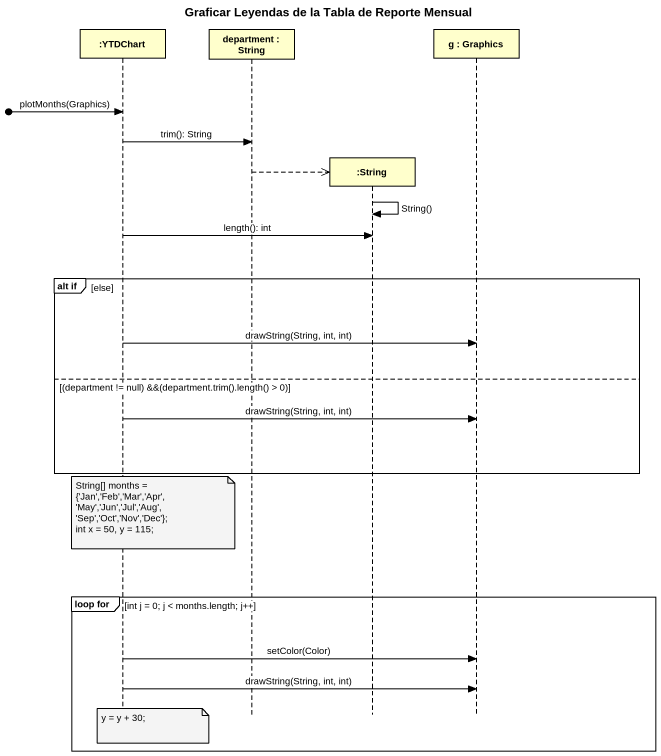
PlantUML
@startuml
title Graficar Leyendas de la Tabla de Reporte Mensual
hide footbox
participant ":YTDChart" as YTDChart
participant "department : String" as department
participant ":String" as String
participant "g : Graphics" as g

[o-> YTDChart : plotMonths(Graphics)
YTDChart -> department : trim(): String
department -->> String **
String -> String : String()
YTDChart -> String : length(): int
group alt if [else]
  YTDChart -> g : drawString(String, int, int)
else (department != null) &&(department.trim().length() > 0)
  YTDChart -> g : drawString(String, int, int)
end
note over YTDChart
  String[] months = {'Jan','Feb','Mar','Apr',
  ~'May','Jun','Jul','Aug',
  ~'Sep','Oct','Nov','Dec'};
  int x = 50, y = 115;
end note
group loop for [int j = 0; j < months.length; j++]
  YTDChart -> g : setColor(Color)
  YTDChart -> g : drawString(String, int, int)
  note over YTDChart : y = y + 30;
end
@enduml
